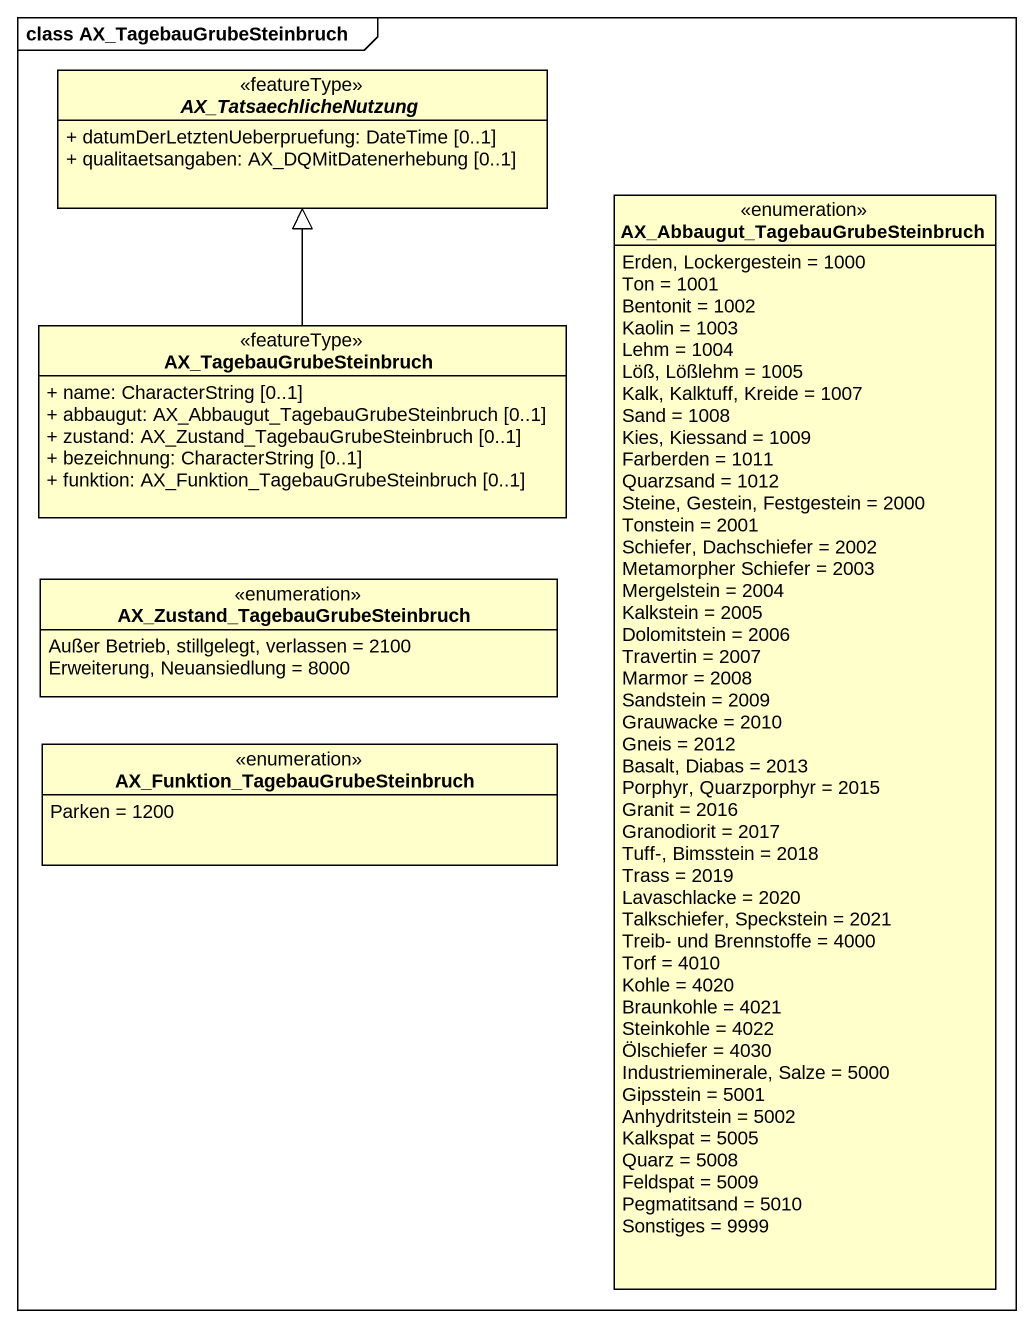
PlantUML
@startuml
mainframe class AX_TagebauGrubeSteinbruch
hide circle
hide empty members
skinparam classAttributeIconSize 0
abstract class AX_TatsaechlicheNutzung <<featureType>> {
  + datumDerLetztenUeberpruefung: DateTime [0..1]
  + qualitaetsangaben: AX_DQMitDatenerhebung [0..1]
}
enum "AX_Abbaugut_TagebauGrubeSteinbruch" as AX_Abbaugut {
  Erden, Lockergestein = 1000
  Ton = 1001
  Bentonit = 1002
  Kaolin = 1003
  Lehm = 1004
  Löß, Lößlehm = 1005
  Kalk, Kalktuff, Kreide = 1007
  Sand = 1008
  Kies, Kiessand = 1009
  Farberden = 1011
  Quarzsand = 1012
  Steine, Gestein, Festgestein = 2000
  Tonstein = 2001
  Schiefer, Dachschiefer = 2002
  Metamorpher Schiefer = 2003
  Mergelstein = 2004
  Kalkstein = 2005
  Dolomitstein = 2006
  Travertin = 2007
  Marmor = 2008
  Sandstein = 2009
  Grauwacke = 2010
  Gneis = 2012
  Basalt, Diabas = 2013
  Porphyr, Quarzporphyr = 2015
  Granit = 2016
  Granodiorit = 2017
  Tuff-, Bimsstein = 2018
  Trass = 2019
  Lavaschlacke = 2020
  Talkschiefer, Speckstein = 2021
  Treib- und Brennstoffe = 4000
  Torf = 4010
  Kohle = 4020
  Braunkohle = 4021
  Steinkohle = 4022
  Ölschiefer = 4030
  Industrieminerale, Salze = 5000
  Gipsstein = 5001
  Anhydritstein = 5002
  Kalkspat = 5005
  Quarz = 5008
  Feldspat = 5009
  Pegmatitsand = 5010
  Sonstiges = 9999
}
class AX_TagebauGrubeSteinbruch <<featureType>> {
  + name: CharacterString [0..1]
  + abbaugut: AX_Abbaugut_TagebauGrubeSteinbruch [0..1]
  + zustand: AX_Zustand_TagebauGrubeSteinbruch [0..1]
  + bezeichnung: CharacterString [0..1]
  + funktion: AX_Funktion_TagebauGrubeSteinbruch [0..1]
}
enum "AX_Zustand_TagebauGrubeSteinbruch" as AX_Zustand {
  Außer Betrieb, stillgelegt, verlassen = 2100
  Erweiterung, Neuansiedlung = 8000
}
enum "AX_Funktion_TagebauGrubeSteinbruch" as AX_Funktion {
  Parken = 1200
}
AX_TagebauGrubeSteinbruch -up-|> AX_TatsaechlicheNutzung
@enduml
